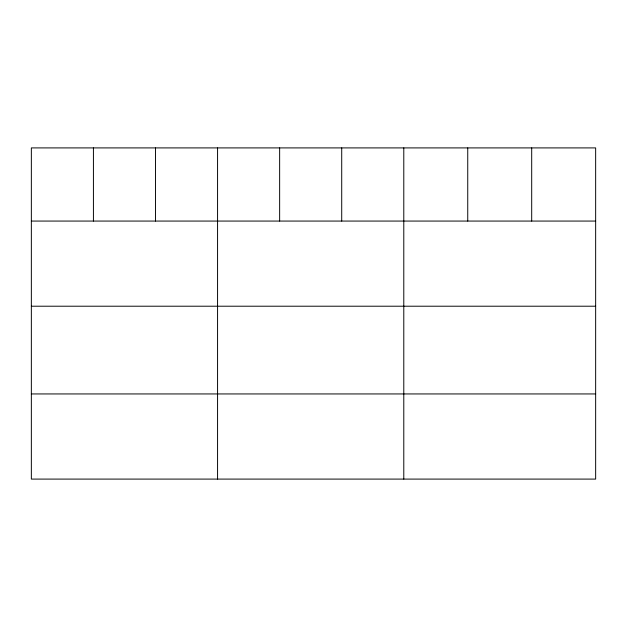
<?xml version="1.0" encoding="UTF-8"?>
<svg xmlns="http://www.w3.org/2000/svg" width="627" height="627" viewBox="0 0 627 627"><rect width="100%" height="100%" fill="white"/><g stroke="black" fill="none" stroke-linecap="round" stroke-linejoin="round"><path stroke-width="0.94" d="M595.65 221.065L595.65 479.091L31.35 479.091L31.35 147.909L595.65 147.909L595.65 221.065L31.35 221.065M31.35 306.211L595.65 306.211M31.35 393.944L595.65 393.944M531.696 147.909L531.696 221.065M467.742 147.909L467.742 221.065M403.788 147.909L403.788 479.091M341.715 147.909L341.715 221.065M279.642 147.909L279.642 221.065M217.569 147.909L217.569 479.091M155.496 147.909L155.496 221.065M93.423 147.909L93.423 221.065"/></g></svg>
